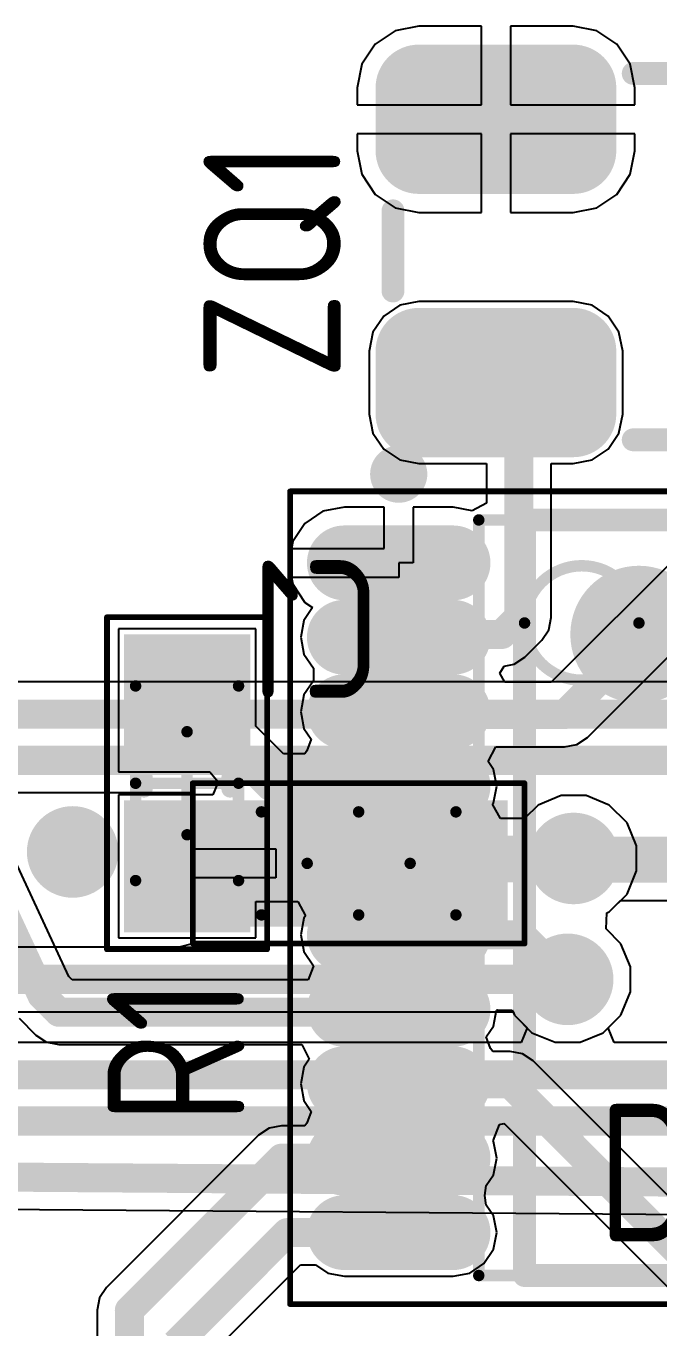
# Model space of a CAD drawing. Header units: millimetres. Extents: x 0 to 5337, y 0 to 5380.
# Drawn here: x 39.59 to 45.12, y 27.54 to 38.91 of the extents above; entities that cross this region are included whole.
import ezdxf

# ---------------------------------------------------------------- set-up
doc = ezdxf.new("R2010")
doc.units = ezdxf.units.MM
for name, color, linetype in [('BottomLayer', 5, 'Continuous'), ('BottomOverlay', 54, 'Continuous'), ('BottomPaste', 16, 'Continuous'), ('BottomSolder', 6, 'Continuous'), ('Mechanical13', 56, 'Continuous'), ('Mechanical15', 56, 'Continuous'), ('TopLayer', 1, 'Continuous'), ('TopOverlay', 2, 'Continuous'), ('TopPaste', 8, 'Continuous'), ('TopSolder', 216, 'Continuous'), ('ViaHoleLayer', 16, 'Continuous')]:
    doc.layers.add(name, color=color, linetype=linetype)
doc.styles.add('GOST type A', font='', dxfattribs={"height": 0.2})
doc.styles.get('GOST type A').set_extended_font_data('GOST type A')

msp = doc.modelspace()

# ---------------------------------------------------------------- hatches: boundary and pattern name
at = {"layer": 'BottomLayer'}
h = msp.add_hatch(color=5, dxfattribs=at)
edge = h.paths.add_edge_path()
edge.add_arc((40, 31.7), 0.4, 0, 360)
for points in [[(42.25, 32.05), (42.25, 31.15), (41.3, 31.15), (41.3, 32.05)], [(43.7, 32.05), (43.7, 31.15), (42.75, 31.15), (42.75, 32.05)]]:
    msp.add_hatch(color=5, dxfattribs=at).paths.add_polyline_path(points)
h = msp.add_hatch(color=5, dxfattribs=at)
edge = h.paths.add_edge_path()
edge.add_arc((44.379, 31.643), 0.4, 0, 360)
h = msp.add_hatch(color=5, dxfattribs=at)
edge = h.paths.add_edge_path()
edge.add_arc((44.327, 30.587), 0.4, 0, 360)
at = {"layer": 'BottomPaste'}
for points in [[(42.25, 32.05), (42.25, 31.15), (41.3, 31.15), (41.3, 32.05)], [(43.7, 32.05), (43.7, 31.15), (42.75, 31.15), (42.75, 32.05)]]:
    msp.add_hatch(color=16, dxfattribs=at).paths.add_polyline_path(points)
at = {"layer": 'BottomSolder'}
for points in [[(42.352, 32.152), (42.352, 31.048), (41.198, 31.048), (41.198, 32.152)], [(43.802, 32.152), (43.802, 31.048), (42.648, 31.048), (42.648, 32.152)]]:
    msp.add_hatch(color=6, dxfattribs=at).paths.add_polyline_path(points)
at = {"layer": 'TopLayer'}
h = msp.add_hatch(color=1, dxfattribs=at)
edge = h.paths.add_edge_path()
edge.add_arc((44.375, 37.825), 0.275, 270, 360)
edge.add_line((44.65, 37.825), (44.65, 38.375))
edge.add_arc((44.375, 38.375), 0.275, 0, 90)
edge.add_line((44.375, 38.65), (43.025, 38.65))
edge.add_arc((43.025, 38.375), 0.275, 90, 180)
edge.add_line((42.75, 38.375), (42.75, 37.825))
edge.add_arc((43.025, 37.825), 0.275, 180, 270)
edge.add_line((43.025, 37.55), (44.375, 37.55))
h = msp.add_hatch(color=1, dxfattribs=at)
edge = h.paths.add_edge_path()
edge.add_arc((44.375, 35.525), 0.275, 270, 360)
edge.add_line((44.65, 35.525), (44.65, 36.075))
edge.add_arc((44.375, 36.075), 0.275, 0, 90)
edge.add_line((44.375, 36.35), (43.025, 36.35))
edge.add_arc((43.025, 36.075), 0.275, 90, 180)
edge.add_line((42.75, 36.075), (42.75, 35.525))
edge.add_arc((43.025, 35.525), 0.275, 180, 270)
edge.add_line((43.025, 35.25), (44.375, 35.25))
h = msp.add_hatch(color=1, dxfattribs=at)
edge = h.paths.add_edge_path()
edge.add_arc((43.325, 34.225), 0.225, 270, 450)
edge.add_line((43.325, 34.45), (42.375, 34.45))
edge.add_arc((42.375, 34.225), 0.225, 90, 270)
edge.add_line((42.375, 34), (43.325, 34))
h = msp.add_hatch(color=1, dxfattribs=at)
edge = h.paths.add_edge_path()
edge.add_arc((43.325, 33.575), 0.225, 270, 450)
edge.add_line((43.325, 33.8), (42.375, 33.8))
edge.add_arc((42.375, 33.575), 0.225, 90, 270)
edge.add_line((42.375, 33.35), (43.325, 33.35))
for points in [[(41.45, 32.55), (40.55, 32.55), (40.55, 33.5), (41.45, 33.5)], [(41.45, 31.1), (40.55, 31.1), (40.55, 32.05), (41.45, 32.05)]]:
    msp.add_hatch(color=1, dxfattribs=at).paths.add_polyline_path(points)
h = msp.add_hatch(color=1, dxfattribs=at)
edge = h.paths.add_edge_path()
edge.add_arc((43.325, 32.925), 0.225, 270, 450)
edge.add_line((43.325, 33.15), (42.375, 33.15))
edge.add_arc((42.375, 32.925), 0.225, 90, 270)
edge.add_line((42.375, 32.7), (43.325, 32.7))
h = msp.add_hatch(color=1, dxfattribs=at)
edge = h.paths.add_edge_path()
edge.add_arc((43.325, 32.275), 0.225, 270, 450)
edge.add_line((43.325, 32.5), (42.375, 32.5))
edge.add_arc((42.375, 32.275), 0.225, 90, 270)
edge.add_line((42.375, 32.05), (43.325, 32.05))
h = msp.add_hatch(color=1, dxfattribs=at)
edge = h.paths.add_edge_path()
edge.add_arc((40, 31.7), 0.4, 0, 360)
h = msp.add_hatch(color=1, dxfattribs=at)
edge = h.paths.add_edge_path()
edge.add_arc((44.379, 31.643), 0.4, 0, 360)
h = msp.add_hatch(color=1, dxfattribs=at)
edge = h.paths.add_edge_path()
edge.add_arc((43.325, 31.625), 0.225, 270, 450)
edge.add_line((43.325, 31.85), (42.375, 31.85))
edge.add_arc((42.375, 31.625), 0.225, 90, 270)
edge.add_line((42.375, 31.4), (43.325, 31.4))
h = msp.add_hatch(color=1, dxfattribs=at)
edge = h.paths.add_edge_path()
edge.add_arc((43.325, 30.975), 0.225, 270, 450)
edge.add_line((43.325, 31.2), (42.375, 31.2))
edge.add_arc((42.375, 30.975), 0.225, 90, 270)
edge.add_line((42.375, 30.75), (43.325, 30.75))
h = msp.add_hatch(color=1, dxfattribs=at)
edge = h.paths.add_edge_path()
edge.add_arc((44.327, 30.587), 0.4, 0, 360)
h = msp.add_hatch(color=1, dxfattribs=at)
edge = h.paths.add_edge_path()
edge.add_arc((43.325, 30.325), 0.225, 270, 450)
edge.add_line((43.325, 30.55), (42.375, 30.55))
edge.add_arc((42.375, 30.325), 0.225, 90, 270)
edge.add_line((42.375, 30.1), (43.325, 30.1))
h = msp.add_hatch(color=1, dxfattribs=at)
edge = h.paths.add_edge_path()
edge.add_arc((43.325, 29.675), 0.225, 270, 450)
edge.add_line((43.325, 29.9), (42.375, 29.9))
edge.add_arc((42.375, 29.675), 0.225, 90, 270)
edge.add_line((42.375, 29.45), (43.325, 29.45))
h = msp.add_hatch(color=1, dxfattribs=at)
edge = h.paths.add_edge_path()
edge.add_arc((43.325, 29.025), 0.225, 270, 450)
edge.add_line((43.325, 29.25), (42.375, 29.25))
edge.add_arc((42.375, 29.025), 0.225, 90, 270)
edge.add_line((42.375, 28.8), (43.325, 28.8))
h = msp.add_hatch(color=1, dxfattribs=at)
edge = h.paths.add_edge_path()
edge.add_arc((43.325, 28.375), 0.225, 270, 450)
edge.add_line((43.325, 28.6), (42.375, 28.6))
edge.add_arc((42.375, 28.375), 0.225, 90, 270)
edge.add_line((42.375, 28.15), (43.325, 28.15))
at = {"layer": 'TopPaste'}
h = msp.add_hatch(color=8, dxfattribs=at)
edge = h.paths.add_edge_path()
edge.add_arc((44.375, 37.825), 0.275, 270, 360)
edge.add_line((44.65, 37.825), (44.65, 38.375))
edge.add_arc((44.375, 38.375), 0.275, 0, 90)
edge.add_line((44.375, 38.65), (43.025, 38.65))
edge.add_arc((43.025, 38.375), 0.275, 90, 180)
edge.add_line((42.75, 38.375), (42.75, 37.825))
edge.add_arc((43.025, 37.825), 0.275, 180, 270)
edge.add_line((43.025, 37.55), (44.375, 37.55))
h = msp.add_hatch(color=8, dxfattribs=at)
edge = h.paths.add_edge_path()
edge.add_arc((44.375, 35.525), 0.275, 270, 360)
edge.add_line((44.65, 35.525), (44.65, 36.075))
edge.add_arc((44.375, 36.075), 0.275, 0, 90)
edge.add_line((44.375, 36.35), (43.025, 36.35))
edge.add_arc((43.025, 36.075), 0.275, 90, 180)
edge.add_line((42.75, 36.075), (42.75, 35.525))
edge.add_arc((43.025, 35.525), 0.275, 180, 270)
edge.add_line((43.025, 35.25), (44.375, 35.25))
h = msp.add_hatch(color=8, dxfattribs=at)
edge = h.paths.add_edge_path()
edge.add_arc((43.325, 34.225), 0.225, 270, 450)
edge.add_line((43.325, 34.45), (42.375, 34.45))
edge.add_arc((42.375, 34.225), 0.225, 90, 270)
edge.add_line((42.375, 34), (43.325, 34))
h = msp.add_hatch(color=8, dxfattribs=at)
edge = h.paths.add_edge_path()
edge.add_arc((43.325, 33.575), 0.225, 270, 450)
edge.add_line((43.325, 33.8), (42.375, 33.8))
edge.add_arc((42.375, 33.575), 0.225, 90, 270)
edge.add_line((42.375, 33.35), (43.325, 33.35))
for points in [[(41.45, 32.55), (40.55, 32.55), (40.55, 33.5), (41.45, 33.5)], [(41.45, 31.1), (40.55, 31.1), (40.55, 32.05), (41.45, 32.05)]]:
    msp.add_hatch(color=8, dxfattribs=at).paths.add_polyline_path(points)
h = msp.add_hatch(color=8, dxfattribs=at)
edge = h.paths.add_edge_path()
edge.add_arc((43.325, 32.925), 0.225, 270, 450)
edge.add_line((43.325, 33.15), (42.375, 33.15))
edge.add_arc((42.375, 32.925), 0.225, 90, 270)
edge.add_line((42.375, 32.7), (43.325, 32.7))
h = msp.add_hatch(color=8, dxfattribs=at)
edge = h.paths.add_edge_path()
edge.add_arc((43.325, 32.275), 0.225, 270, 450)
edge.add_line((43.325, 32.5), (42.375, 32.5))
edge.add_arc((42.375, 32.275), 0.225, 90, 270)
edge.add_line((42.375, 32.05), (43.325, 32.05))
h = msp.add_hatch(color=8, dxfattribs=at)
edge = h.paths.add_edge_path()
edge.add_arc((43.325, 31.625), 0.225, 270, 450)
edge.add_line((43.325, 31.85), (42.375, 31.85))
edge.add_arc((42.375, 31.625), 0.225, 90, 270)
edge.add_line((42.375, 31.4), (43.325, 31.4))
h = msp.add_hatch(color=8, dxfattribs=at)
edge = h.paths.add_edge_path()
edge.add_arc((43.325, 30.975), 0.225, 270, 450)
edge.add_line((43.325, 31.2), (42.375, 31.2))
edge.add_arc((42.375, 30.975), 0.225, 90, 270)
edge.add_line((42.375, 30.75), (43.325, 30.75))
h = msp.add_hatch(color=8, dxfattribs=at)
edge = h.paths.add_edge_path()
edge.add_arc((43.325, 30.325), 0.225, 270, 450)
edge.add_line((43.325, 30.55), (42.375, 30.55))
edge.add_arc((42.375, 30.325), 0.225, 90, 270)
edge.add_line((42.375, 30.1), (43.325, 30.1))
h = msp.add_hatch(color=8, dxfattribs=at)
edge = h.paths.add_edge_path()
edge.add_arc((43.325, 29.675), 0.225, 270, 450)
edge.add_line((43.325, 29.9), (42.375, 29.9))
edge.add_arc((42.375, 29.675), 0.225, 90, 270)
edge.add_line((42.375, 29.45), (43.325, 29.45))
h = msp.add_hatch(color=8, dxfattribs=at)
edge = h.paths.add_edge_path()
edge.add_arc((43.325, 29.025), 0.225, 270, 450)
edge.add_line((43.325, 29.25), (42.375, 29.25))
edge.add_arc((42.375, 29.025), 0.225, 90, 270)
edge.add_line((42.375, 28.8), (43.325, 28.8))
h = msp.add_hatch(color=8, dxfattribs=at)
edge = h.paths.add_edge_path()
edge.add_arc((43.325, 28.375), 0.225, 270, 450)
edge.add_line((43.325, 28.6), (42.375, 28.6))
edge.add_arc((42.375, 28.375), 0.225, 90, 270)
edge.add_line((42.375, 28.15), (43.325, 28.15))
at = {"layer": 'TopSolder'}
h = msp.add_hatch(color=216, dxfattribs=at)
edge = h.paths.add_edge_path()
edge.add_arc((44.375, 37.825), 0.377, 270, 360)
edge.add_line((44.752, 37.825), (44.752, 38.375))
edge.add_arc((44.375, 38.375), 0.377, 0, 90)
edge.add_line((44.375, 38.752), (43.025, 38.752))
edge.add_arc((43.025, 38.375), 0.377, 90, 180)
edge.add_line((42.648, 38.375), (42.648, 37.825))
edge.add_arc((43.025, 37.825), 0.377, 180, 270)
edge.add_line((43.025, 37.448), (44.375, 37.448))
h = msp.add_hatch(color=216, dxfattribs=at)
edge = h.paths.add_edge_path()
edge.add_arc((44.375, 35.525), 0.377, 270, 360)
edge.add_line((44.752, 35.525), (44.752, 36.075))
edge.add_arc((44.375, 36.075), 0.377, 0, 90)
edge.add_line((44.375, 36.452), (43.025, 36.452))
edge.add_arc((43.025, 36.075), 0.377, 90, 180)
edge.add_line((42.648, 36.075), (42.648, 35.525))
edge.add_arc((43.025, 35.525), 0.377, 180, 270)
edge.add_line((43.025, 35.148), (44.375, 35.148))
h = msp.add_hatch(color=216, dxfattribs=at)
edge = h.paths.add_edge_path()
edge.add_arc((43.325, 34.225), 0.327, 270, 450)
edge.add_line((43.325, 34.552), (42.375, 34.552))
edge.add_arc((42.375, 34.225), 0.327, 90, 270)
edge.add_line((42.375, 33.898), (43.325, 33.898))
h = msp.add_hatch(color=216, dxfattribs=at)
edge = h.paths.add_edge_path()
edge.add_arc((43.325, 33.575), 0.327, 270, 450)
edge.add_line((43.325, 33.902), (42.375, 33.902))
edge.add_arc((42.375, 33.575), 0.327, 90, 270)
edge.add_line((42.375, 33.248), (43.325, 33.248))
for points in [[(41.552, 32.448), (40.448, 32.448), (40.448, 33.602), (41.552, 33.602)], [(41.552, 30.998), (40.448, 30.998), (40.448, 32.152), (41.552, 32.152)]]:
    msp.add_hatch(color=216, dxfattribs=at).paths.add_polyline_path(points)
h = msp.add_hatch(color=216, dxfattribs=at)
edge = h.paths.add_edge_path()
edge.add_arc((43.325, 32.925), 0.327, 270, 450)
edge.add_line((43.325, 33.252), (42.375, 33.252))
edge.add_arc((42.375, 32.925), 0.327, 90, 270)
edge.add_line((42.375, 32.598), (43.325, 32.598))
h = msp.add_hatch(color=216, dxfattribs=at)
edge = h.paths.add_edge_path()
edge.add_arc((43.325, 32.275), 0.327, 270, 450)
edge.add_line((43.325, 32.602), (42.375, 32.602))
edge.add_arc((42.375, 32.275), 0.327, 90, 270)
edge.add_line((42.375, 31.948), (43.325, 31.948))
h = msp.add_hatch(color=216, dxfattribs=at)
edge = h.paths.add_edge_path()
edge.add_arc((43.325, 31.625), 0.327, 270, 450)
edge.add_line((43.325, 31.952), (42.375, 31.952))
edge.add_arc((42.375, 31.625), 0.327, 90, 270)
edge.add_line((42.375, 31.298), (43.325, 31.298))
h = msp.add_hatch(color=216, dxfattribs=at)
edge = h.paths.add_edge_path()
edge.add_arc((43.325, 30.975), 0.327, 270, 450)
edge.add_line((43.325, 31.302), (42.375, 31.302))
edge.add_arc((42.375, 30.975), 0.327, 90, 270)
edge.add_line((42.375, 30.648), (43.325, 30.648))
h = msp.add_hatch(color=216, dxfattribs=at)
edge = h.paths.add_edge_path()
edge.add_arc((43.325, 30.325), 0.327, 270, 450)
edge.add_line((43.325, 30.652), (42.375, 30.652))
edge.add_arc((42.375, 30.325), 0.327, 90, 270)
edge.add_line((42.375, 29.998), (43.325, 29.998))
h = msp.add_hatch(color=216, dxfattribs=at)
edge = h.paths.add_edge_path()
edge.add_arc((43.325, 29.675), 0.327, 270, 450)
edge.add_line((43.325, 30.002), (42.375, 30.002))
edge.add_arc((42.375, 29.675), 0.327, 90, 270)
edge.add_line((42.375, 29.348), (43.325, 29.348))
h = msp.add_hatch(color=216, dxfattribs=at)
edge = h.paths.add_edge_path()
edge.add_arc((43.325, 29.025), 0.327, 270, 450)
edge.add_line((43.325, 29.352), (42.375, 29.352))
edge.add_arc((42.375, 29.025), 0.327, 90, 270)
edge.add_line((42.375, 28.698), (43.325, 28.698))
h = msp.add_hatch(color=216, dxfattribs=at)
edge = h.paths.add_edge_path()
edge.add_arc((43.325, 28.375), 0.327, 270, 450)
edge.add_line((43.325, 28.702), (42.375, 28.702))
edge.add_arc((42.375, 28.375), 0.327, 90, 270)
edge.add_line((42.375, 28.048), (43.325, 28.048))
at = {"layer": 'ViaHoleLayer'}
h = msp.add_hatch(color=16, dxfattribs=at)
edge = h.paths.add_edge_path()
edge.add_arc((40, 31.7), 0.2, 0, 360)
h = msp.add_hatch(color=16, dxfattribs=at)
edge = h.paths.add_edge_path()
edge.add_arc((44.379, 31.643), 0.2, 0, 360)
h = msp.add_hatch(color=16, dxfattribs=at)
edge = h.paths.add_edge_path()
edge.add_arc((44.327, 30.587), 0.2, 0, 360)

# ---------------------------------------------------------------- linework, layer by layer
at = {"layer": 'BottomLayer'}
for p, q in [((49.823, 33.186), (30.604, 33.186)), ((30.888, 32.218), (41.046, 32.218)), ((41.046, 32.218), (41.046, 31.727)), ((41.046, 31.727), (41.775, 31.727)), ((41.775, 31.727), (41.775, 31.473)), ((41.775, 31.473), (41.046, 31.473)), ((41.046, 31.473), (41.046, 30.896)), ((44.691, 31.177), (44.789, 31.275)), ((44.789, 31.275), (46.346, 31.275)), ((44.664, 31.028), (44.669, 31.168)), ((44.669, 31.168), (44.691, 31.177)), ((44.793, 30.898), (44.664, 31.028)), ((40.93, 30.869), (39.031, 30.869)), ((41.046, 30.896), (40.93, 30.869)), ((44.877, 30.696), (44.793, 30.898)), ((44.877, 30.477), (44.877, 30.696)), ((44.793, 30.275), (44.877, 30.477)), ((38.914, 30.304), (43.849, 30.304)), ((43.849, 30.304), (43.861, 30.275)), ((43.861, 30.275), (43.973, 30.163)), ((44.681, 30.163), (44.793, 30.275)), ((43.973, 30.163), (43.92, 30.036)), ((44.734, 30.036), (44.681, 30.163)), ((43.92, 30.036), (35.854, 30.036)), ((46.346, 30.036), (44.734, 30.036)), ((37.64, 28.591), (49.292, 28.503))]:
    msp.add_line(p, q, dxfattribs=at)
for points, const_width in [([(30.604, 32.904), (50.296, 32.904)], 0.254), ([(30.771, 32.5), (49.536, 32.5)], 0.254), ([(43.225, 31.6), (43.268, 31.643)], 0.4), ([(43.268, 31.643), (44.379, 31.643)], 0.4), ([(44.379, 31.643), (44.391, 31.632)], 0.4), ([(44.391, 31.632), (47.309, 31.632)], 0.4), ([(38.914, 30.587), (44.327, 30.587)], 0.254), ([(35.854, 29.754), (49.552, 29.754)], 0.254), ([(36.65, 29.35), (49.416, 29.35)], 0.254), ([(37.381, 28.875), (49.305, 28.786)], 0.254)]:
    msp.add_lwpolyline(points, dxfattribs=dict(at, const_width=const_width))
for points, const_width in [([(43.168, 31.643, 1), (43.368, 31.643, 1)], 0.2), ([(43.168, 31.643, 1), (43.368, 31.643, 1)], 0.2), ([(44.279, 31.643, 1), (44.479, 31.643, 1)], 0.2), ([(44.279, 31.643, 1), (44.479, 31.643, 1)], 0.2), ([(43.125, 31.6, 1), (43.325, 31.6, 1)], 0.2), ([(44.291, 31.632, 1), (44.491, 31.632, 1)], 0.2), ([(44.291, 31.632, 1), (44.491, 31.632, 1)], 0.2), ([(44.263, 30.587, 1), (44.39, 30.587, 1)], 0.127)]:
    msp.add_lwpolyline(points, format="xyb", close=True, dxfattribs=dict(at, const_width=const_width))
at = {"layer": 'BottomOverlay', "const_width": 0.15}
for points in [[(42.45, 31.95), (42.55, 31.95)], [(42.45, 31.25), (42.55, 31.25)]]:
    msp.add_lwpolyline(points, dxfattribs=at)
at = {"layer": 'BottomOverlay', "const_width": 0.075}
for points in [[(42.412, 31.95, 1), (42.487, 31.95, 1)], [(42.512, 31.95, 1), (42.587, 31.95, 1)], [(42.412, 31.25, 1), (42.487, 31.25, 1)], [(42.512, 31.25, 1), (42.587, 31.25, 1)]]:
    msp.add_lwpolyline(points, format="xyb", close=True, dxfattribs=at)
at = {"layer": 'Mechanical13', "const_width": 0.1}
for points in [[(43.55, 28), (43.55, 34.6)], [(43.55, 34.6), (48.05, 34.6)], [(40.55, 33.15), (41.45, 33.15)], [(40.55, 33.15), (40.55, 31.45)], [(41.45, 31.45), (41.45, 33.15)], [(41.65, 31.15), (41.65, 32.05)], [(41.65, 32.05), (43.35, 32.05)], [(43.35, 31.15), (43.35, 32.05)], [(40.55, 31.45), (41.45, 31.45)], [(41.65, 31.15), (43.35, 31.15)], [(43.55, 28), (48.05, 28)]]:
    msp.add_lwpolyline(points, dxfattribs=at)
at = {"layer": 'Mechanical13'}
for points, const_width in [([(43.525, 34.6, 1), (43.575, 34.6, 1)], 0.05), ([(43.525, 34.6, 1), (43.575, 34.6, 1)], 0.05), ([(44.95, 33.7, 1), (43.95, 33.7, 1)], 0.1), ([(43.925, 33.7, 1), (43.975, 33.7, 1)], 0.05), ([(44.925, 33.7, 1), (44.975, 33.7, 1)], 0.05), ([(40.525, 33.15, 1), (40.575, 33.15, 1)], 0.05), ([(40.525, 33.15, 1), (40.575, 33.15, 1)], 0.05), ([(41.425, 33.15, 1), (41.475, 33.15, 1)], 0.05), ([(41.425, 33.15, 1), (41.475, 33.15, 1)], 0.05), ([(41.625, 32.05, 1), (41.675, 32.05, 1)], 0.05), ([(41.625, 32.05, 1), (41.675, 32.05, 1)], 0.05), ([(43.325, 32.05, 1), (43.375, 32.05, 1)], 0.05), ([(43.325, 32.05, 1), (43.375, 32.05, 1)], 0.05), ([(40.525, 31.45, 1), (40.575, 31.45, 1)], 0.05), ([(40.525, 31.45, 1), (40.575, 31.45, 1)], 0.05), ([(41.425, 31.45, 1), (41.475, 31.45, 1)], 0.05), ([(41.425, 31.45, 1), (41.475, 31.45, 1)], 0.05), ([(41.625, 31.15, 1), (41.675, 31.15, 1)], 0.05), ([(41.625, 31.15, 1), (41.675, 31.15, 1)], 0.05), ([(43.325, 31.15, 1), (43.375, 31.15, 1)], 0.05), ([(43.325, 31.15, 1), (43.375, 31.15, 1)], 0.05), ([(43.525, 28, 1), (43.575, 28, 1)], 0.05), ([(43.525, 28, 1), (43.575, 28, 1)], 0.05)]:
    msp.add_lwpolyline(points, format="xyb", close=True, dxfattribs=dict(at, const_width=const_width))
at = {"layer": 'Mechanical15'}
for points, const_width in [([(41.9, 27.75), (41.9, 34.85)], 0.05), ([(41.9, 34.85), (49.7, 34.85)], 0.05), ([(40.3, 33.75), (41.7, 33.75)], 0.05), ([(40.3, 33.75), (40.3, 30.85)], 0.05), ([(41.7, 30.85), (41.7, 33.75)], 0.05), ([(41, 31.85), (41, 32.75)], 0.1), ([(40.55, 32.3), (41.45, 32.3)], 0.1), ([(41.05, 30.9), (41.05, 32.3)], 0.05), ([(41.05, 32.3), (43.95, 32.3)], 0.05), ([(43.95, 30.9), (43.95, 32.3)], 0.05), ([(42.5, 31.15), (42.5, 32.05)], 0.1), ([(42.05, 31.6), (42.95, 31.6)], 0.1), ([(40.3, 30.85), (41.7, 30.85)], 0.05), ([(41.05, 30.9), (43.95, 30.9)], 0.05), ([(41.9, 27.75), (49.7, 27.75)], 0.05)]:
    msp.add_lwpolyline(points, dxfattribs=dict(at, const_width=const_width))
for points, const_width in [([(41.888, 34.85, 1), (41.912, 34.85, 1)], 0.025), ([(41.888, 34.85, 1), (41.912, 34.85, 1)], 0.025), ([(40.287, 33.75, 1), (40.312, 33.75, 1)], 0.025), ([(40.287, 33.75, 1), (40.312, 33.75, 1)], 0.025), ([(41.687, 33.75, 1), (41.712, 33.75, 1)], 0.025), ([(41.687, 33.75, 1), (41.712, 33.75, 1)], 0.025), ([(40.975, 32.75, 1), (41.025, 32.75, 1)], 0.05), ([(40.525, 32.3, 1), (40.575, 32.3, 1)], 0.05), ([(41.037, 32.3, 1), (41.062, 32.3, 1)], 0.025), ([(41.037, 32.3, 1), (41.062, 32.3, 1)], 0.025), ([(41.425, 32.3, 1), (41.475, 32.3, 1)], 0.05), ([(43.937, 32.3, 1), (43.962, 32.3, 1)], 0.025), ([(43.937, 32.3, 1), (43.962, 32.3, 1)], 0.025), ([(42.475, 32.05, 1), (42.525, 32.05, 1)], 0.05), ([(40.975, 31.85, 1), (41.025, 31.85, 1)], 0.05), ([(42.025, 31.6, 1), (42.075, 31.6, 1)], 0.05), ([(42.925, 31.6, 1), (42.975, 31.6, 1)], 0.05), ([(42.475, 31.15, 1), (42.525, 31.15, 1)], 0.05), ([(40.287, 30.85, 1), (40.312, 30.85, 1)], 0.025), ([(40.287, 30.85, 1), (40.312, 30.85, 1)], 0.025), ([(41.037, 30.9, 1), (41.062, 30.9, 1)], 0.025), ([(41.037, 30.9, 1), (41.062, 30.9, 1)], 0.025), ([(41.687, 30.85, 1), (41.712, 30.85, 1)], 0.025), ([(41.687, 30.85, 1), (41.712, 30.85, 1)], 0.025), ([(43.937, 30.9, 1), (43.962, 30.9, 1)], 0.025), ([(43.937, 30.9, 1), (43.962, 30.9, 1)], 0.025), ([(41.888, 27.75, 1), (41.912, 27.75, 1)], 0.025), ([(41.888, 27.75, 1), (41.912, 27.75, 1)], 0.025)]:
    msp.add_lwpolyline(points, format="xyb", close=True, dxfattribs=dict(at, const_width=const_width))
at = {"layer": 'TopLayer'}
for p, q in [((43.025, 38.914), (42.819, 38.873)), ((43.573, 38.914), (43.025, 38.914)), ((43.573, 38.227), (43.573, 38.914)), ((44.375, 38.914), (43.827, 38.914)), ((43.827, 38.914), (43.827, 38.227)), ((44.581, 38.873), (44.375, 38.914)), ((42.819, 38.873), (42.644, 38.756)), ((44.756, 38.756), (44.581, 38.873)), ((42.644, 38.756), (42.527, 38.581)), ((44.873, 38.581), (44.756, 38.756)), ((42.527, 38.581), (42.486, 38.375)), ((44.914, 38.375), (44.873, 38.581)), ((42.486, 38.375), (42.486, 38.227)), ((44.914, 38.227), (44.914, 38.375)), ((42.486, 38.227), (43.573, 38.227)), ((43.827, 38.227), (44.914, 38.227)), ((43.573, 37.973), (42.486, 37.973)), ((42.486, 37.973), (42.486, 37.825)), ((43.573, 37.286), (43.573, 37.973)), ((44.914, 37.973), (43.827, 37.973)), ((43.827, 37.973), (43.827, 37.286)), ((44.914, 37.825), (44.914, 37.973)), ((42.486, 37.825), (42.527, 37.619)), ((44.873, 37.619), (44.914, 37.825)), ((42.527, 37.619), (42.644, 37.444)), ((44.756, 37.444), (44.873, 37.619)), ((42.644, 37.444), (42.819, 37.327)), ((44.581, 37.327), (44.756, 37.444)), ((42.819, 37.327), (43.025, 37.286)), ((44.375, 37.286), (44.581, 37.327)), ((43.025, 37.286), (43.573, 37.286)), ((43.827, 37.286), (44.375, 37.286)), ((43.025, 36.508), (42.859, 36.475)), ((44.375, 36.508), (43.025, 36.508)), ((44.541, 36.475), (44.375, 36.508)), ((42.859, 36.475), (42.719, 36.381)), ((44.681, 36.381), (44.541, 36.475)), ((42.719, 36.381), (42.625, 36.241)), ((44.775, 36.241), (44.681, 36.381)), ((42.625, 36.241), (42.592, 36.075)), ((44.808, 36.075), (44.775, 36.241)), ((42.592, 36.075), (42.592, 35.525)), ((44.808, 35.525), (44.808, 36.075)), ((42.592, 35.525), (42.625, 35.359)), ((44.775, 35.359), (44.808, 35.525)), ((42.625, 35.359), (42.719, 35.219)), ((44.681, 35.219), (44.775, 35.359)), ((42.719, 35.219), (42.859, 35.125)), ((44.541, 35.125), (44.681, 35.219)), ((42.859, 35.125), (43.025, 35.092)), ((43.025, 35.092), (43.618, 35.092)), ((43.618, 35.092), (43.618, 34.746)), ((44.182, 33.749), (44.182, 35.092)), ((44.182, 35.092), (44.375, 35.092)), ((44.375, 35.092), (44.541, 35.125)), ((42.375, 34.713), (42.188, 34.676)), ((42.723, 34.713), (42.375, 34.713)), ((42.723, 34.352), (42.723, 34.713)), ((43.325, 34.713), (42.977, 34.713)), ((42.977, 34.713), (42.977, 34.225)), ((43.491, 34.68), (43.325, 34.713)), ((43.618, 34.746), (43.491, 34.68)), ((39.967, 30.611), (38.117, 34.589)), ((42.188, 34.676), (42.03, 34.57)), ((42.03, 34.57), (41.924, 34.412)), ((41.924, 34.412), (41.912, 34.352)), ((41.912, 34.352), (42.723, 34.352)), ((45.318, 34.317), (44.183, 33.182)), ((42.977, 34.225), (42.85, 34.225)), ((42.85, 34.225), (42.85, 34.098)), ((42.85, 34.098), (41.912, 34.098)), ((41.912, 34.098), (41.924, 34.038)), ((41.924, 34.038), (42.03, 33.88)), ((44.5, 32.7), (45.8, 34)), ((42.097, 33.834), (42.022, 33.721)), ((42.03, 33.88), (42.097, 33.834)), ((42.022, 33.721), (41.993, 33.575)), ((44.161, 33.641), (44.182, 33.749)), ((41.6, 33.65), (40.4, 33.65)), ((40.4, 33.65), (40.4, 32.4)), ((41.6, 32.799), (41.6, 33.65)), ((41.993, 33.575), (42.022, 33.429)), ((43.951, 33.4), (44.1, 33.549)), ((44.1, 33.549), (44.161, 33.641)), ((44.1, 33.549), (44.1, 33.549)), ((42.022, 33.429), (42.105, 33.305)), ((43.733, 33.262), (43.773, 33.322)), ((43.773, 33.322), (43.859, 33.339)), ((43.859, 33.339), (43.951, 33.4)), ((42.105, 33.305), (42.105, 33.195)), ((43.779, 33.182), (43.733, 33.262)), ((42.105, 33.195), (42.022, 33.071)), ((44.183, 33.182), (43.779, 33.182)), ((42.022, 33.071), (41.993, 32.925)), ((41.993, 32.925), (42.022, 32.779)), ((41.842, 32.557), (41.6, 32.799)), ((42.022, 32.779), (42.085, 32.684)), ((42.085, 32.684), (42.048, 32.582)), ((44.3, 32.618), (44.408, 32.639)), ((44.408, 32.639), (44.5, 32.7)), ((42.028, 32.557), (41.842, 32.557)), ((42.048, 32.582), (42.028, 32.557)), ((43.632, 32.491), (43.698, 32.618)), ((43.698, 32.618), (44.3, 32.618)), ((44.3, 32.618), (44.3, 32.618)), ((43.678, 32.421), (43.632, 32.491)), ((43.707, 32.275), (43.678, 32.421)), ((40.4, 32.4), (41.2, 32.4)), ((41.2, 32.4), (41.273, 32.311)), ((41.273, 32.311), (41.226, 32.2)), ((41.226, 32.2), (40.4, 32.2)), ((40.4, 32.2), (40.4, 30.95)), ((43.678, 32.129), (43.707, 32.275)), ((44.27, 32.193), (44.068, 32.109)), ((44.489, 32.193), (44.27, 32.193)), ((44.691, 32.109), (44.489, 32.193)), ((43.671, 32.118), (43.678, 32.129)), ((43.739, 31.991), (43.671, 32.118)), ((44.068, 32.109), (43.949, 31.991)), ((44.846, 31.955), (44.691, 32.109)), ((43.949, 31.991), (43.739, 31.991)), ((44.929, 31.752), (44.846, 31.955)), ((44.929, 31.534), (44.929, 31.752)), ((44.846, 31.331), (44.929, 31.534)), ((44.691, 31.177), (44.846, 31.331)), ((41.6, 30.95), (41.6, 31.268)), ((41.6, 31.268), (41.967, 31.268)), ((41.967, 31.268), (42.035, 31.141)), ((44.664, 31.028), (44.669, 31.168)), ((44.669, 31.168), (44.691, 31.177)), ((42.022, 31.121), (41.993, 30.975)), ((42.035, 31.141), (42.022, 31.121)), ((40.4, 30.95), (41.6, 30.95)), ((41.993, 30.975), (42.022, 30.829)), ((44.793, 30.898), (44.664, 31.028)), ((42.022, 30.829), (42.104, 30.706)), ((44.877, 30.696), (44.793, 30.898)), ((42.104, 30.706), (42.101, 30.695)), ((39.996, 30.582), (39.967, 30.611)), ((42.101, 30.695), (42.059, 30.582)), ((44.877, 30.477), (44.877, 30.696)), ((42.059, 30.582), (39.996, 30.582)), ((44.793, 30.275), (44.877, 30.477)), ((43.678, 30.179), (43.706, 30.317)), ((43.706, 30.317), (43.714, 30.322)), ((43.714, 30.322), (43.843, 30.318)), ((43.843, 30.318), (43.861, 30.275)), ((43.861, 30.275), (44.015, 30.121)), ((44.638, 30.121), (44.793, 30.275)), ((39.532, 30.247), (39.679, 30.1)), ((43.615, 30.084), (43.678, 30.179)), ((39.679, 30.1), (39.679, 30.1)), ((39.679, 30.1), (39.679, 30.1)), ((39.679, 30.1), (39.77, 30.039)), ((39.77, 30.039), (39.77, 30.039)), ((39.77, 30.039), (39.77, 30.039)), ((39.77, 30.039), (39.82, 30.029)), ((39.82, 30.029), (39.879, 30.018)), ((43.652, 29.982), (43.615, 30.084)), ((44.015, 30.121), (44.217, 30.037)), ((44.217, 30.037), (44.436, 30.037)), ((44.436, 30.037), (44.638, 30.121)), ((39.879, 30.018), (39.962, 30.018)), ((39.962, 30.018), (42.002, 30.018)), ((42.002, 30.018), (42.068, 29.891)), ((43.672, 29.957), (43.652, 29.982)), ((43.825, 29.957), (43.672, 29.957)), ((43.933, 29.936), (43.825, 29.957)), ((43.825, 29.957), (43.825, 29.957)), ((44.025, 29.875), (43.933, 29.936)), ((42.022, 29.821), (41.993, 29.675)), ((42.068, 29.891), (42.022, 29.821)), ((47.244, 26.655), (44.025, 29.875)), ((41.993, 29.675), (42.022, 29.529)), ((42.022, 29.529), (42.085, 29.434)), ((42.085, 29.434), (42.048, 29.332)), ((41.717, 29.286), (41.625, 29.225)), ((41.825, 29.307), (41.717, 29.286)), ((42.028, 29.307), (41.825, 29.307)), ((41.825, 29.307), (41.825, 29.307)), ((42.048, 29.332), (42.028, 29.307)), ((43.675, 29.176), (43.732, 29.32)), ((43.732, 29.32), (43.768, 29.328)), ((43.768, 29.328), (43.775, 29.326)), ((43.775, 29.326), (46.927, 26.173)), ((41.625, 29.225), (40.296, 27.896)), ((41.625, 29.225), (41.625, 29.225)), ((43.678, 29.171), (43.675, 29.176)), ((43.707, 29.025), (43.678, 29.171)), ((43.678, 28.879), (43.707, 29.025)), ((43.603, 28.7), (43.615, 28.785)), ((43.615, 28.785), (43.678, 28.879)), ((43.615, 28.615), (43.603, 28.7)), ((43.678, 28.521), (43.615, 28.615)), ((43.707, 28.375), (43.678, 28.521)), ((43.678, 28.229), (43.707, 28.375)), ((43.595, 28.105), (43.678, 28.229)), ((41.182, 27.283), (41.992, 28.093)), ((41.992, 28.093), (42.123, 28.093)), ((42.123, 28.093), (42.229, 28.022)), ((43.471, 28.022), (43.595, 28.105)), ((42.229, 28.022), (42.375, 27.993)), ((42.375, 27.993), (43.325, 27.993)), ((43.325, 27.993), (43.471, 28.022)), ((40.296, 27.896), (40.235, 27.804)), ((40.235, 27.804), (40.214, 27.696)), ((40.214, 27.696), (40.214, 27.696)), ((40.214, 27.696), (40.214, 23.313))]:
    msp.add_line(p, q, dxfattribs=at)
for points, const_width in [([(43.7, 35.8), (43.9, 35.6)], 0.254), ([(43.9, 33.749), (43.9, 35.6)], 0.254), ([(37.86, 34.47), (39.732, 30.447)], 0.254), ([(42.846, 34.221), (42.85, 34.225)], 0.254), ([(44.3, 32.9), (45.6, 34.2)], 0.254), ([(43.751, 33.6), (43.9, 33.749)], 0.254), ([(42.85, 33.6), (43.751, 33.6)], 0.254), ([(42.85, 33.575), (42.85, 33.6)], 0.254), ([(42.85, 33.575), (43.315, 33.575)], 0.254), ([(41, 33), (41, 33.025)], 0.254), ([(41, 33), (41.725, 32.275)], 0.254), ([(42.85, 32.925), (42.875, 32.9)], 0.254), ([(42.875, 32.9), (44.3, 32.9)], 0.254), ([(41.725, 32.275), (42.85, 32.275)], 0.254), ([(44.37, 31.634), (44.379, 31.643)], 0.4), ([(41, 31.575), (41.05, 31.625)], 0.4), ([(41.05, 31.625), (42.85, 31.625)], 0.4), ([(42.85, 31.625), (42.859, 31.634)], 0.4), ([(42.859, 31.634), (44.37, 31.634)], 0.4), ([(42.85, 30.975), (43.925, 30.975)], 0.254), ([(43.925, 30.975), (44.313, 30.587)], 0.254), ([(44.313, 30.587), (44.327, 30.587)], 0.254), ([(39.732, 30.447), (39.732, 30.447)], 0.254), ([(39.732, 30.447), (39.838, 30.341)], 0.254), ([(39.838, 30.341), (39.879, 30.3)], 0.254), ([(39.879, 30.3), (39.962, 30.3)], 0.254), ([(39.962, 30.3), (42.825, 30.3)], 0.254), ([(42.825, 30.3), (42.85, 30.325)], 0.254), ([(42.85, 29.675), (43.825, 29.675)], 0.254), ([(43.825, 29.675), (47.127, 26.373)], 0.254), ([(40.496, 27.696), (41.825, 29.025)], 0.254), ([(41.825, 29.025), (42.85, 29.025)], 0.254), ([(40.9, 27.4), (41.875, 28.375)], 0.254), ([(41.875, 28.375), (42.85, 28.375)], 0.254), ([(40.496, 23.196), (40.496, 27.696)], 0.254)]:
    msp.add_lwpolyline(points, dxfattribs=dict(at, const_width=const_width))
for points, const_width in [([(43.636, 35.8, 1), (43.763, 35.8, 1)], 0.127), ([(43.837, 35.6, 1), (43.964, 35.6, 1)], 0.127), ([(43.837, 35.6, 1), (43.964, 35.6, 1)], 0.127), ([(42.783, 34.221, 1), (42.91, 34.221, 1)], 0.127), ([(42.787, 34.225, 1), (42.914, 34.225, 1)], 0.127), ([(43.837, 33.749, 1), (43.964, 33.749, 1)], 0.127), ([(43.837, 33.749, 1), (43.964, 33.749, 1)], 0.127), ([(42.787, 33.6, 1), (42.914, 33.6, 1)], 0.127), ([(42.787, 33.6, 1), (42.914, 33.6, 1)], 0.127), ([(42.787, 33.575, 1), (42.914, 33.575, 1)], 0.127), ([(42.787, 33.575, 1), (42.914, 33.575, 1)], 0.127), ([(43.252, 33.575, 1), (43.379, 33.575, 1)], 0.127), ([(43.688, 33.6, 1), (43.815, 33.6, 1)], 0.127), ([(43.688, 33.6, 1), (43.815, 33.6, 1)], 0.127), ([(40.937, 33.025, 1), (41.064, 33.025, 1)], 0.127), ([(40.937, 33, 1), (41.064, 33, 1)], 0.127), ([(40.937, 33, 1), (41.064, 33, 1)], 0.127), ([(42.787, 32.925, 1), (42.914, 32.925, 1)], 0.127), ([(42.812, 32.9, 1), (42.939, 32.9, 1)], 0.127), ([(42.812, 32.9, 1), (42.939, 32.9, 1)], 0.127), ([(44.237, 32.9, 1), (44.364, 32.9, 1)], 0.127), ([(44.237, 32.9, 1), (44.364, 32.9, 1)], 0.127), ([(41.662, 32.275, 1), (41.789, 32.275, 1)], 0.127), ([(41.662, 32.275, 1), (41.789, 32.275, 1)], 0.127), ([(42.787, 32.275, 1), (42.914, 32.275, 1)], 0.127), ([(44.279, 31.643, 1), (44.479, 31.643, 1)], 0.2), ([(40.9, 31.575, 1), (41.1, 31.575, 1)], 0.2), ([(40.95, 31.625, 1), (41.15, 31.625, 1)], 0.2), ([(40.95, 31.625, 1), (41.15, 31.625, 1)], 0.2), ([(42.75, 31.625, 1), (42.95, 31.625, 1)], 0.2), ([(42.75, 31.625, 1), (42.95, 31.625, 1)], 0.2), ([(42.759, 31.634, 1), (42.959, 31.634, 1)], 0.2), ([(42.759, 31.634, 1), (42.959, 31.634, 1)], 0.2), ([(44.27, 31.634, 1), (44.47, 31.634, 1)], 0.2), ([(44.27, 31.634, 1), (44.47, 31.634, 1)], 0.2), ([(42.787, 30.975, 1), (42.914, 30.975, 1)], 0.127), ([(43.861, 30.975, 1), (43.988, 30.975, 1)], 0.127), ([(43.861, 30.975, 1), (43.988, 30.975, 1)], 0.127), ([(44.25, 30.587, 1), (44.377, 30.587, 1)], 0.127), ([(44.25, 30.587, 1), (44.377, 30.587, 1)], 0.127), ([(44.263, 30.587, 1), (44.39, 30.587, 1)], 0.127), ([(39.668, 30.447, 1), (39.795, 30.447, 1)], 0.127), ([(39.668, 30.447, 1), (39.795, 30.447, 1)], 0.127), ([(39.668, 30.447, 1), (39.795, 30.447, 1)], 0.127), ([(39.668, 30.447, 1), (39.795, 30.447, 1)], 0.127), ([(39.774, 30.341, 1), (39.901, 30.341, 1)], 0.127), ([(39.774, 30.341, 1), (39.901, 30.341, 1)], 0.127), ([(39.815, 30.3, 1), (39.942, 30.3, 1)], 0.127), ([(39.815, 30.3, 1), (39.942, 30.3, 1)], 0.127), ([(39.898, 30.3, 1), (40.025, 30.3, 1)], 0.127), ([(39.898, 30.3, 1), (40.025, 30.3, 1)], 0.127), ([(42.761, 30.3, 1), (42.888, 30.3, 1)], 0.127), ([(42.761, 30.3, 1), (42.888, 30.3, 1)], 0.127), ([(42.787, 30.325, 1), (42.914, 30.325, 1)], 0.127), ([(42.787, 29.675, 1), (42.914, 29.675, 1)], 0.127), ([(43.762, 29.675, 1), (43.889, 29.675, 1)], 0.127), ([(43.762, 29.675, 1), (43.889, 29.675, 1)], 0.127), ([(41.762, 29.025, 1), (41.889, 29.025, 1)], 0.127), ([(41.762, 29.025, 1), (41.889, 29.025, 1)], 0.127), ([(42.787, 29.025, 1), (42.914, 29.025, 1)], 0.127), ([(41.812, 28.375, 1), (41.939, 28.375, 1)], 0.127), ([(41.812, 28.375, 1), (41.939, 28.375, 1)], 0.127), ([(42.787, 28.375, 1), (42.914, 28.375, 1)], 0.127), ([(40.432, 27.696, 1), (40.559, 27.696, 1)], 0.127), ([(40.432, 27.696, 1), (40.559, 27.696, 1)], 0.127)]:
    msp.add_lwpolyline(points, format="xyb", close=True, dxfattribs=dict(at, const_width=const_width))
at = {"layer": 'TopOverlay'}
for points, const_width in [([(44.9, 38.5), (46.2, 38.5)], 0.2), ([(42.8, 36.6), (42.8, 37.3)], 0.2), ([(44.9, 35.3), (46.2, 35.3)], 0.2), ([(43.95, 28), (43.95, 34.6)], 0.2), ([(43.95, 34.6), (47.65, 34.6)], 0.2), ([(40.625, 32.35), (40.625, 32.25)], 0.15), ([(41.375, 32.35), (41.375, 32.25)], 0.15), ([(43.95, 28), (47.65, 28)], 0.2)]:
    msp.add_lwpolyline(points, dxfattribs=dict(at, const_width=const_width))
for points, const_width in [([(44.85, 38.5, 1), (44.95, 38.5, 1)], 0.1), ([(42.75, 37.3, 1), (42.85, 37.3, 1)], 0.1), ([(42.75, 36.6, 1), (42.85, 36.6, 1)], 0.1), ([(44.85, 35.3, 1), (44.95, 35.3, 1)], 0.1), ([(42.975, 35, 1), (42.725, 35, 1)], 0.25), ([(42.663, 35, 1), (42.787, 35, 1)], 0.125), ([(42.913, 35, 1), (43.038, 35, 1)], 0.125), ([(43.9, 34.6, 1), (44, 34.6, 1)], 0.1), ([(43.9, 34.6, 1), (44, 34.6, 1)], 0.1), ([(45.25, 33.6, 1), (44.65, 33.6, 1)], 0.6), ([(44.5, 33.6, 1), (44.8, 33.6, 1)], 0.3), ([(45.1, 33.6, 1), (45.4, 33.6, 1)], 0.3), ([(40.587, 32.35, 1), (40.662, 32.35, 1)], 0.075), ([(41.338, 32.35, 1), (41.413, 32.35, 1)], 0.075), ([(40.587, 32.25, 1), (40.662, 32.25, 1)], 0.075), ([(41.338, 32.25, 1), (41.413, 32.25, 1)], 0.075), ([(43.9, 28, 1), (44, 28, 1)], 0.1), ([(43.9, 28, 1), (44, 28, 1)], 0.1)]:
    msp.add_lwpolyline(points, format="xyb", close=True, dxfattribs=dict(at, const_width=const_width))

# ---------------------------------------------------------------- texts
at = {"layer": 'BottomOverlay', "style": 'GOST type A', "text_generation_flag": 2}
msp.add_text('C1', height=1.2, dxfattribs=at).set_placement((42.697, 33.045))
at = {"layer": 'TopOverlay', "style": 'GOST type A'}
for s, p in [('ZQ1', (42.343, 35.826)), ('R1', (41.5, 29.323))]:
    msp.add_text(s, height=1.2, rotation=90, dxfattribs=at).set_placement(p)
msp.add_text('DD1', height=1.2, dxfattribs=at).set_placement((44.589, 28.3))

doc.saveas('drawing.dxf')
